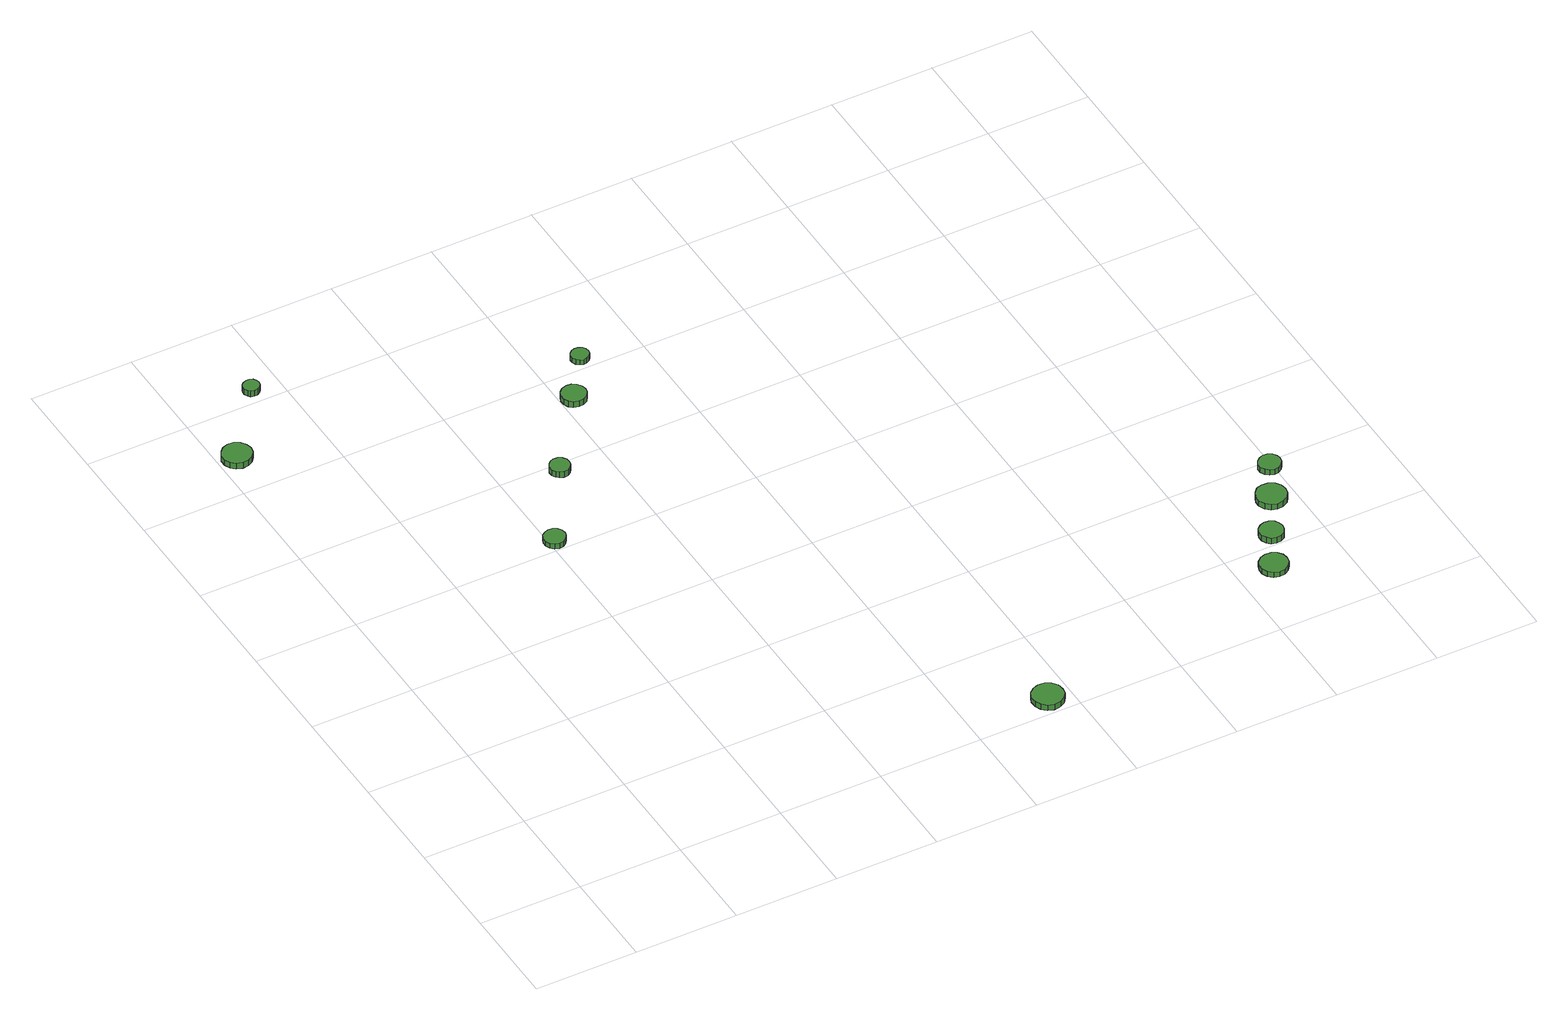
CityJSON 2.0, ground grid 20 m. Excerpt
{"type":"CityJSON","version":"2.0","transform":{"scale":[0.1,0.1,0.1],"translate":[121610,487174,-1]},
"CityObjects":{
"tree1":{"type":"SolitaryVegetationObject","attributes":{"function":"something"},"geometry":[{"type":"MultiSurface","lod":"1","boundaries":[[[0,1,2,3,4,5,6,7,8,9,10,11,12,13,14]],[[15,16,17,18,19,20,21,22,23,24,25,26,27,28,29]],[[0,29,28,1]],[[1,28,27,2]],[[2,27,26,3]],[[3,26,25,4]],[[4,25,24,5]],[[5,24,23,6]],[[6,23,22,7]],[[7,22,21,8]],[[8,21,20,9]],[[9,20,19,10]],[[10,19,18,11]],[[11,18,17,12]],[[12,17,16,13]],[[13,16,15,14]],[[14,15,29,0]]]}]},
"tree2":{"type":"SolitaryVegetationObject","attributes":{"function":"something"},"geometry":[{"type":"MultiSurface","lod":"1","boundaries":[[[30,31,32,33,34,35,36,37,38,39,40,41,42,43,44]],[[45,46,47,48,49,50,51,52,53,54,55,56,57,58,59]],[[30,59,58,31]],[[31,58,57,32]],[[32,57,56,33]],[[33,56,55,34]],[[34,55,54,35]],[[35,54,53,36]],[[36,53,52,37]],[[37,52,51,38]],[[38,51,50,39]],[[39,50,49,40]],[[40,49,48,41]],[[41,48,47,42]],[[42,47,46,43]],[[43,46,45,44]],[[44,45,59,30]]]}]},
"tree3":{"type":"SolitaryVegetationObject","attributes":{"function":"something"},"geometry":[{"type":"MultiSurface","lod":"1","boundaries":[[[60,61,62,63,64,65,66,67,68,69,70,71,72,73,74]],[[75,76,77,78,79,80,81,82,83,84,85,86,87,88,89]],[[60,89,88,61]],[[61,88,87,62]],[[62,87,86,63]],[[63,86,85,64]],[[64,85,84,65]],[[65,84,83,66]],[[66,83,82,67]],[[67,82,81,68]],[[68,81,80,69]],[[69,80,79,70]],[[70,79,78,71]],[[71,78,77,72]],[[72,77,76,73]],[[73,76,75,74]],[[74,75,89,60]]]}]},
"tree4":{"type":"SolitaryVegetationObject","attributes":{"function":"something"},"geometry":[{"type":"MultiSurface","lod":"1","boundaries":[[[90,91,92,93,94,95,96,97,98,99,100,101,102,103,104]],[[105,106,107,108,109,110,111,112,113,114,115,116,117,118,119]],[[90,119,118,91]],[[91,118,117,92]],[[92,117,116,93]],[[93,116,115,94]],[[94,115,114,95]],[[95,114,113,96]],[[96,113,112,97]],[[97,112,111,98]],[[98,111,110,99]],[[99,110,109,100]],[[100,109,108,101]],[[101,108,107,102]],[[102,107,106,103]],[[103,106,105,104]],[[104,105,119,90]]]}]},
"tree5":{"type":"SolitaryVegetationObject","attributes":{"function":"something"},"geometry":[{"type":"MultiSurface","lod":"1","boundaries":[[[120,121,122,123,124,125,126,127,128,129,130,131,132,133,134]],[[135,136,137,138,139,140,141,142,143,144,145,146,147,148,149]],[[120,149,148,121]],[[121,148,147,122]],[[122,147,146,123]],[[123,146,145,124]],[[124,145,144,125]],[[125,144,143,126]],[[126,143,142,127]],[[127,142,141,128]],[[128,141,140,129]],[[129,140,139,130]],[[130,139,138,131]],[[131,138,137,132]],[[132,137,136,133]],[[133,136,135,134]],[[134,135,149,120]]]}]},
"tree6":{"type":"SolitaryVegetationObject","attributes":{"function":"something"},"geometry":[{"type":"MultiSurface","lod":"1","boundaries":[[[150,151,152,153,154,155,156,157,158,159,160,161,162,163,164]],[[165,166,167,168,169,170,171,172,173,174,175,176,177,178,179]],[[150,179,178,151]],[[151,178,177,152]],[[152,177,176,153]],[[153,176,175,154]],[[154,175,174,155]],[[155,174,173,156]],[[156,173,172,157]],[[157,172,171,158]],[[158,171,170,159]],[[159,170,169,160]],[[160,169,168,161]],[[161,168,167,162]],[[162,167,166,163]],[[163,166,165,164]],[[164,165,179,150]]]}]},
"tree7":{"type":"SolitaryVegetationObject","attributes":{"function":"something"},"geometry":[{"type":"MultiSurface","lod":"1","boundaries":[[[180,181,182,183,184,185,186,187,188,189,190,191,192,193,194]],[[195,196,197,198,199,200,201,202,203,204,205,206,207,208,209]],[[180,209,208,181]],[[181,208,207,182]],[[182,207,206,183]],[[183,206,205,184]],[[184,205,204,185]],[[185,204,203,186]],[[186,203,202,187]],[[187,202,201,188]],[[188,201,200,189]],[[189,200,199,190]],[[190,199,198,191]],[[191,198,197,192]],[[192,197,196,193]],[[193,196,195,194]],[[194,195,209,180]]]}]},
"tree8":{"type":"SolitaryVegetationObject","attributes":{"function":"something"},"geometry":[{"type":"MultiSurface","lod":"1","boundaries":[[[210,211,212,213,214,215,216,217,218,219,220,221,222,223,224]],[[225,226,227,228,229,230,231,232,233,234,235,236,237,238,239]],[[210,239,238,211]],[[211,238,237,212]],[[212,237,236,213]],[[213,236,235,214]],[[214,235,234,215]],[[215,234,233,216]],[[216,233,232,217]],[[217,232,231,218]],[[218,231,230,219]],[[219,230,229,220]],[[220,229,228,221]],[[221,228,227,222]],[[222,227,226,223]],[[223,226,225,224]],[[224,225,239,210]]]}]},
"tree9":{"type":"SolitaryVegetationObject","attributes":{"function":"something"},"geometry":[{"type":"MultiSurface","lod":"1","boundaries":[[[240,241,242,243,244,245,246,247,248,249,250,251,252,253,254]],[[255,256,257,258,259,260,261,262,263,264,265,266,267,268,269]],[[240,269,268,241]],[[241,268,267,242]],[[242,267,266,243]],[[243,266,265,244]],[[244,265,264,245]],[[245,264,263,246]],[[246,263,262,247]],[[247,262,261,248]],[[248,261,260,249]],[[249,260,259,250]],[[250,259,258,251]],[[251,258,257,252]],[[252,257,256,253]],[[253,256,255,254]],[[254,255,269,240]]]}]},
"tree10":{"type":"SolitaryVegetationObject","attributes":{"function":"something"},"geometry":[{"type":"MultiSurface","lod":"1","boundaries":[[[270,271,272,273,274,275,276,277,278,279,280,281,282,283,284]],[[285,286,287,288,289,290,291,292,293,294,295,296,297,298,299]],[[270,299,298,271]],[[271,298,297,272]],[[272,297,296,273]],[[273,296,295,274]],[[274,295,294,275]],[[275,294,293,276]],[[276,293,292,277]],[[277,292,291,278]],[[278,291,290,279]],[[279,290,289,280]],[[280,289,288,281]],[[281,288,287,282]],[[282,287,286,283]],[[283,286,285,284]],[[284,285,299,270]]]}]},
"tree11":{"type":"SolitaryVegetationObject","attributes":{"function":"something"},"geometry":[{"type":"MultiSurface","lod":"1","boundaries":[[[300,301,302,303,304,305,306,307,308,309,310,311,312,313,314]],[[315,316,317,318,319,320,321,322,323,324,325,326,327,328,329]],[[300,329,328,301]],[[301,328,327,302]],[[302,327,326,303]],[[303,326,325,304]],[[304,325,324,305]],[[305,324,323,306]],[[306,323,322,307]],[[307,322,321,308]],[[308,321,320,309]],[[309,320,319,310]],[[310,319,318,311]],[[311,318,317,312]],[[312,317,316,313]],[[313,316,315,314]],[[314,315,329,300]]]}]}
},
"vertices":[
[60,1280,24],[57,1291,24],[50,1301,24],[40,1307,24],[28,1308,24],[17,1304,24],[9,1296,24],[4,1286,24],[4,1274,24],[9,1263,24],[17,1256,24],[28,1252,24],[40,1253,24],[50,1259,24],[57,1268,24],[57,1268,11],[50,1259,11],[40,1253,11],[28,1252,11],[17,1256,11],[9,1263,11],[4,1274,11],[4,1286,11],[9,1296,11],[17,1304,11],[28,1308,11],[40,1307,11],[50,1301,11],[57,1291,11],[60,1280,11],
[157,1425,24],[156,1431,24],[152,1437,24],[146,1440,24],[140,1440,24],[133,1438,24],[129,1434,24],[126,1428,24],[126,1422,24],[129,1416,24],[133,1411,24],[140,1409,24],[146,1410,24],[152,1413,24],[156,1419,24],[156,1419,11],[152,1413,11],[146,1410,11],[140,1409,11],[133,1411,11],[129,1416,11],[126,1422,11],[126,1428,11],[129,1434,11],[133,1438,11],[140,1440,11],[146,1440,11],[152,1437,11],[156,1431,11],[157,1425,11],
[431,822,17],[429,831,17],[424,838,17],[417,842,17],[408,843,17],[400,840,17],[393,835,17],[390,827,17],[390,818,17],[393,810,17],[400,804,17],[408,801,17],[417,802,17],[424,807,17],[429,814,17],[429,814,6],[424,807,6],[417,802,6],[408,801,6],[400,804,6],[393,810,6],[390,818,6],[390,827,6],[393,835,6],[400,840,6],[408,843,6],[417,842,6],[424,838,6],[429,831,6],[431,822,6],
[527,978,22],[526,986,22],[521,993,22],[514,997,22],[506,998,22],[498,995,22],[493,990,22],[489,982,22],[489,974,22],[493,967,22],[498,962,22],[506,959,22],[514,960,22],[521,964,22],[526,971,22],[526,971,9],[521,964,9],[514,960,9],[506,959,9],[498,962,9],[493,967,9],[489,974,9],[489,982,9],[493,990,9],[498,995,9],[506,998,9],[514,997,9],[521,993,9],[526,986,9],[527,978,9],
[646,1132,23],[644,1142,23],[638,1150,23],[630,1155,23],[620,1156,23],[610,1153,23],[603,1146,23],[599,1137,23],[599,1127,23],[603,1118,23],[610,1112,23],[620,1109,23],[630,1110,23],[638,1115,23],[644,1123,23],[644,1123,10],[638,1115,10],[630,1110,10],[620,1109,10],[610,1112,10],[603,1118,10],[599,1127,10],[599,1137,10],[603,1146,10],[610,1153,10],[620,1156,10],[630,1155,10],[638,1150,10],[644,1142,10],[646,1132,10],
[985,36,16],[983,49,16],[975,59,16],[965,65,16],[952,66,16],[940,62,16],[931,54,16],[926,43,16],[926,30,16],[931,19,16],[940,10,16],[952,6,16],[965,8,16],[975,14,16],[983,24,16],[983,24,4],[975,14,4],[965,8,4],[952,6,4],[940,10,4],[931,19,4],[926,30,4],[926,43,4],[931,54,4],[940,62,4],[952,66,4],[965,65,4],[975,59,4],[983,49,4],[985,36,4],
[703,1224,17],[702,1231,17],[698,1237,17],[691,1240,17],[684,1241,17],[678,1239,17],[672,1234,17],[669,1228,17],[669,1221,17],[672,1214,17],[678,1210,17],[684,1207,17],[691,1208,17],[698,1212,17],[702,1217,17],[702,1217,6],[698,1212,6],[691,1208,6],[684,1207,6],[678,1210,6],[672,1214,6],[669,1221,6],[669,1228,6],[672,1234,6],[678,1239,6],[684,1241,6],[691,1240,6],[698,1237,6],[702,1231,6],[703,1224,6],
[1497,149,16],[1495,160,16],[1488,169,16],[1479,174,16],[1467,175,16],[1457,172,16],[1448,164,16],[1444,154,16],[1444,143,16],[1448,133,16],[1457,125,16],[1467,122,16],[1479,123,16],[1488,129,16],[1495,138,16],[1495,138,5],[1488,129,5],[1479,123,5],[1467,122,5],[1457,125,5],[1448,133,5],[1444,143,5],[1444,154,5],[1448,164,5],[1457,172,5],[1467,175,5],[1479,174,5],[1488,169,5],[1495,160,5],[1497,149,5],
[1531,225,18],[1529,234,18],[1524,242,18],[1515,247,18],[1506,248,18],[1497,245,18],[1490,239,18],[1486,230,18],[1486,220,18],[1490,212,18],[1497,205,18],[1506,202,18],[1515,203,18],[1524,208,18],[1529,216,18],[1529,216,5],[1524,208,5],[1515,203,5],[1506,202,5],[1497,205,5],[1490,212,5],[1486,220,5],[1486,230,5],[1490,239,5],[1497,245,5],[1506,248,5],[1515,247,5],[1524,242,5],[1529,234,5],[1531,225,5],
[1584,309,17],[1582,321,17],[1575,331,17],[1564,337,17],[1552,338,17],[1541,335,17],[1532,326,17],[1527,315,17],[1527,303,17],[1532,292,17],[1541,284,17],[1552,280,17],[1564,282,17],[1575,288,17],[1582,298,17],[1582,298,5],[1575,288,5],[1564,282,5],[1552,280,5],[1541,284,5],[1532,292,5],[1527,303,5],[1527,315,5],[1532,326,5],[1541,335,5],[1552,338,5],[1564,337,5],[1575,331,5],[1582,321,5],[1584,309,5],
[1616,385,17],[1614,393,17],[1609,401,17],[1601,405,17],[1592,406,17],[1584,403,17],[1577,397,17],[1573,389,17],[1573,380,17],[1577,372,17],[1584,366,17],[1592,363,17],[1601,364,17],[1609,369,17],[1614,376,17],[1614,376,5],[1609,369,5],[1601,364,5],[1592,363,5],[1584,366,5],[1577,372,5],[1573,380,5],[1573,389,5],[1577,397,5],[1584,403,5],[1592,406,5],[1601,405,5],[1609,401,5],[1614,393,5],[1616,385,5]
]}
